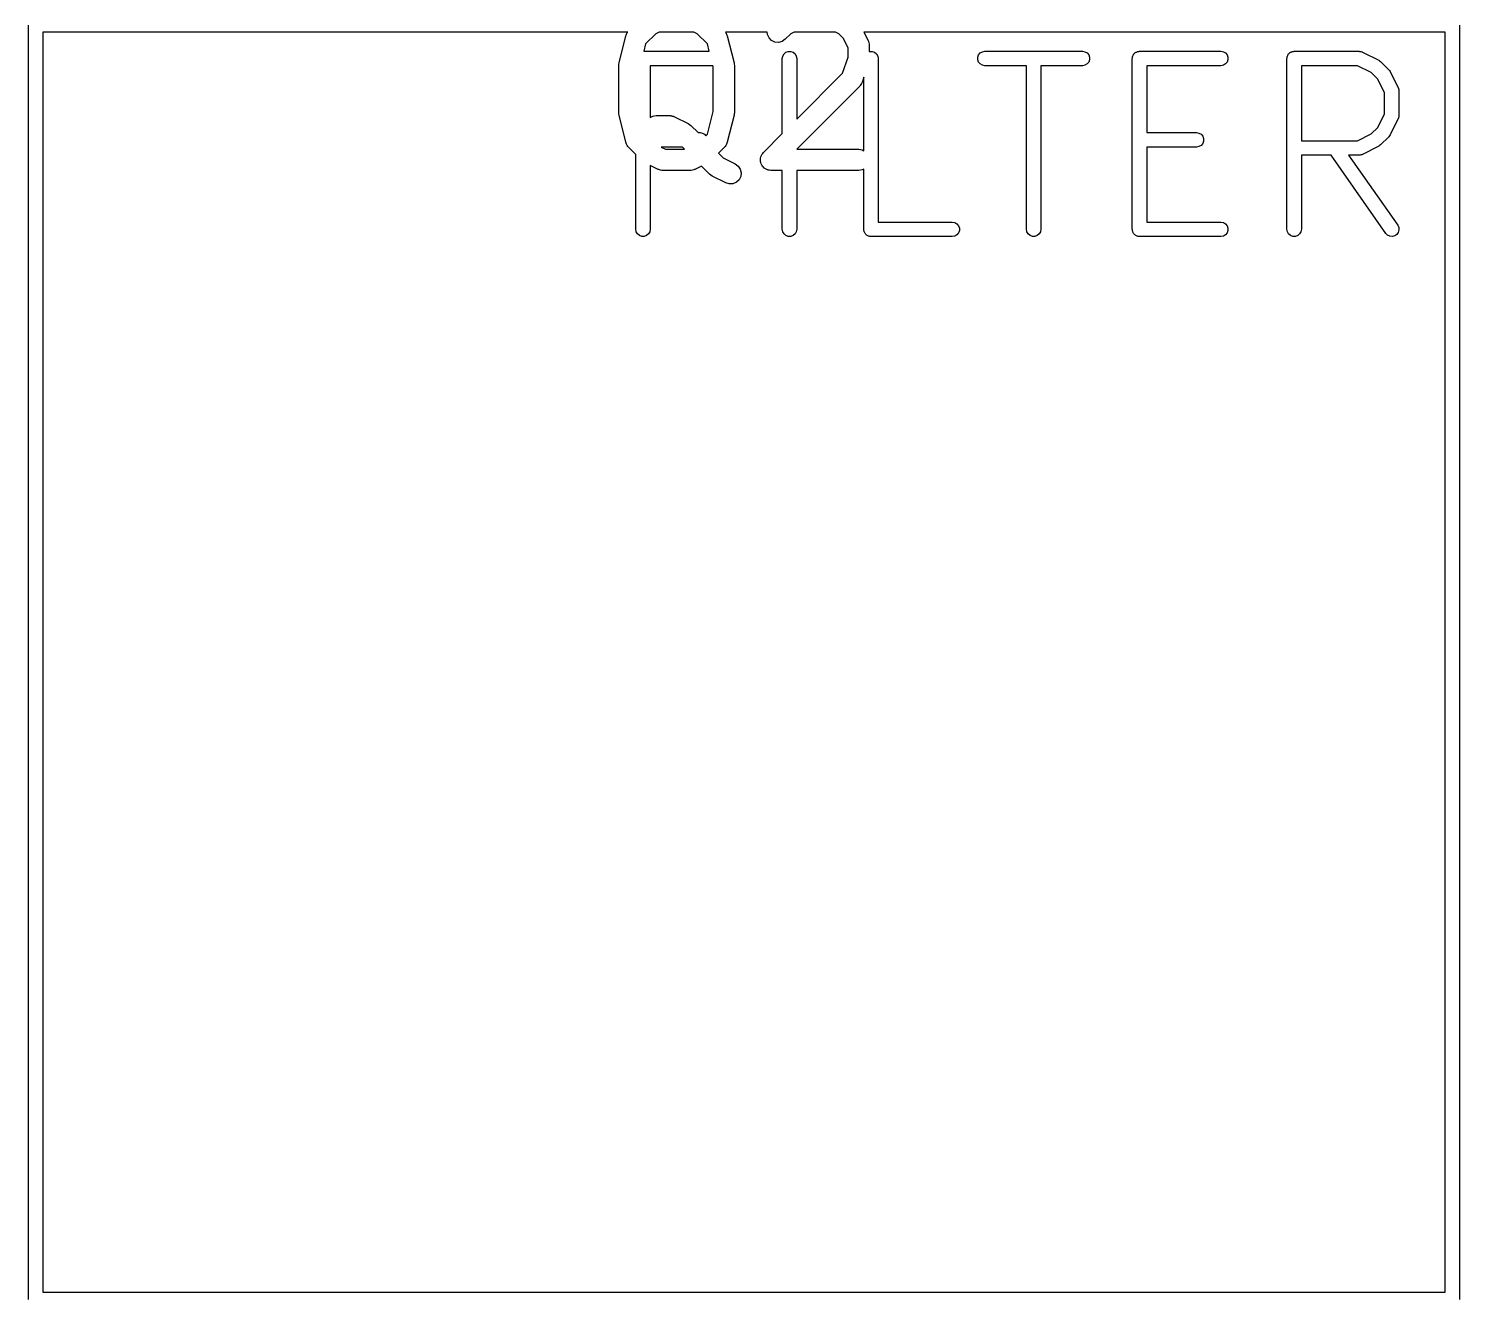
# Model space of a CAD drawing. Extents: x -2.2 to 86.5, y -78.6 to 9.2.
# Drawn here: x 25.45 to 35.55, y -17.95 to -9.03 of the extents above; entities that cross this region are included whole.
import ezdxf

# ---------------------------------------------------------------- set-up
doc = ezdxf.new("R2010")
doc.units = 0
doc.header["$MEASUREMENT"] = 0
doc.layers.add('BLACK', color=7, linetype='CONTINUOUS')

msp = doc.modelspace()

# ---------------------------------------------------------------- linework, layer by layer
at = {"layer": 'Black'}
for p, q in [((25.45, -18), (25.45, -9)), ((29.6791, -9.05), (25.55, -9.05)), ((25.55, -9.05), (25.55, -17.95)), ((29.6177, -9.26752), (29.6653, -9.07705)), ((29.6653, -9.07705), (29.6683, -9.07048)), ((29.6683, -9.07048), (29.6701, -9.06354)), ((29.6701, -9.06354), (29.6735, -9.05868)), ((29.6735, -9.05868), (29.6759, -9.05326)), ((29.6759, -9.05326), (29.6791, -9.05)), ((29.8778, -9.06164), (29.8058, -9.13358)), ((29.901, -9.05), (29.8778, -9.06164)), ((30.1466, -9.05), (29.901, -9.05)), ((30.1699, -9.06164), (30.1466, -9.05)), ((30.2418, -9.13358), (30.1699, -9.06164)), ((30.6642, -9.05), (30.3685, -9.05)), ((30.3685, -9.05), (30.3717, -9.05326)), ((30.3717, -9.05326), (30.3741, -9.05868)), ((30.3741, -9.05868), (30.3775, -9.06354)), ((30.3775, -9.06354), (30.3794, -9.07048)), ((30.3794, -9.07048), (30.3823, -9.07705)), ((30.3823, -9.07705), (30.4299, -9.26752)), ((30.6656, -9.06703), (30.6642, -9.05)), ((30.6767, -9.09064), (30.6656, -9.06703)), ((30.8301, -9.06164), (30.7911, -9.10065)), ((30.8534, -9.05), (30.8301, -9.06164)), ((31.1466, -9.05), (30.8534, -9.05)), ((31.1699, -9.06164), (31.1466, -9.05)), ((31.2003, -9.09205), (31.1699, -9.06164)), ((31.3469, -9.05), (31.3766, -9.10932)), ((35.45, -9.05), (31.3469, -9.05)), ((35.45, -17.95), (35.45, -9.05)), ((35.55, -9), (35.55, -18)), ((29.8058, -9.13358), (29.7929, -9.18525)), ((29.7929, -9.18525), (30.2547, -9.18525)), ((30.2547, -9.18525), (30.2418, -9.13358)), ((30.6951, -9.10906), (30.6767, -9.09064)), ((30.7187, -9.12006), (30.6951, -9.10906)), ((30.7446, -9.12233), (30.7187, -9.12006)), ((30.7698, -9.11559), (30.7446, -9.12233)), ((30.7911, -9.10065), (30.7698, -9.11559)), ((30.796, -9.19205), (30.8126, -9.18602)), ((30.8126, -9.18602), (30.8302, -9.18602)), ((30.8302, -9.18602), (30.8468, -9.19205)), ((31.2345, -9.16056), (31.2003, -9.09205)), ((31.2345, -9.22593), (31.2345, -9.16056)), ((31.3766, -9.10932), (31.3778, -9.11346)), ((31.3778, -9.11346), (31.38, -9.11721)), ((31.38, -9.11721), (31.3815, -9.12586)), ((31.3815, -9.12586), (31.384, -9.13428)), ((31.384, -9.13428), (31.3838, -9.1386)), ((31.3838, -9.1386), (31.3845, -9.14286)), ((31.3845, -9.14286), (31.3845, -9.18696)), ((31.3845, -9.18696), (31.3871, -9.18602)), ((31.3871, -9.18602), (31.4047, -9.18602)), ((31.4047, -9.18602), (31.4213, -9.19205)), ((32.1676, -9.19713), (32.1829, -9.18831)), ((32.1829, -9.18831), (32.2003, -9.18525)), ((32.2003, -9.18525), (32.8897, -9.18525)), ((32.8897, -9.18525), (32.9071, -9.18831)), ((32.9071, -9.18831), (32.9223, -9.19713)), ((33.2665, -9.19205), (33.2706, -9.19053)), ((33.2706, -9.19053), (33.2745, -9.18831)), ((33.2745, -9.18831), (33.2789, -9.18754)), ((33.2789, -9.18754), (33.283, -9.18602)), ((33.283, -9.18602), (33.2875, -9.18602)), ((33.2875, -9.18602), (33.2919, -9.18525)), ((33.2919, -9.18525), (33.8664, -9.18525)), ((33.8664, -9.18525), (33.8838, -9.18831)), ((33.8838, -9.18831), (33.899, -9.19713)), ((34.3581, -9.19205), (34.3622, -9.19053)), ((34.3622, -9.19053), (34.3661, -9.18831)), ((34.3661, -9.18831), (34.3705, -9.18754)), ((34.3705, -9.18754), (34.3746, -9.18602)), ((34.3746, -9.18602), (34.3791, -9.18602)), ((34.3791, -9.18602), (34.3835, -9.18525)), ((34.3835, -9.18525), (34.8431, -9.18525)), ((34.8431, -9.18525), (34.846, -9.18576)), ((34.846, -9.18576), (34.8489, -9.18558)), ((34.8489, -9.18558), (34.8546, -9.18728)), ((34.8546, -9.18728), (34.8604, -9.18831)), ((34.8604, -9.18831), (34.863, -9.18978)), ((34.863, -9.18978), (34.8658, -9.19061)), ((34.8658, -9.19061), (34.9807, -9.24806)), ((29.6155, -9.28571), (29.6171, -9.27668)), ((29.6155, -9.61905), (29.6155, -9.28571)), ((29.6171, -9.27668), (29.6177, -9.26752)), ((29.8381, -9.28685), (29.8381, -9.65376)), ((30.2801, -9.28685), (29.8381, -9.28685)), ((30.2821, -9.29495), (30.2801, -9.28685)), ((30.4299, -9.26752), (30.4306, -9.27668)), ((30.4306, -9.27668), (30.4321, -9.28571)), ((30.4321, -9.28571), (30.4321, -9.61905)), ((30.7706, -9.23605), (30.7737, -9.21867)), ((30.7706, -9.76619), (30.7706, -9.23605)), ((30.7737, -9.21867), (30.7825, -9.20339)), ((30.7825, -9.20339), (30.796, -9.19205)), ((30.8468, -9.19205), (30.8603, -9.20339)), ((30.8603, -9.20339), (30.8691, -9.21867)), ((30.8691, -9.21867), (30.8722, -9.23605)), ((30.8722, -9.23605), (30.8722, -9.66459)), ((31.1964, -9.34044), (31.2345, -9.22593)), ((31.4213, -9.19205), (31.4348, -9.20339)), ((31.4348, -9.20339), (31.4437, -9.21867)), ((31.4437, -9.21867), (31.4467, -9.23605)), ((31.4467, -9.23605), (31.4467, -10.3917)), ((32.1502, -9.22723), (32.1563, -9.21065)), ((32.1502, -9.24487), (32.1502, -9.22723)), ((32.1563, -9.26145), (32.1502, -9.24487)), ((32.1563, -9.21065), (32.1676, -9.19713)), ((32.1676, -9.27496), (32.1563, -9.26145)), ((32.1829, -9.28378), (32.1676, -9.27496)), ((32.2003, -9.28685), (32.1829, -9.28378)), ((32.4942, -9.28685), (32.2003, -9.28685)), ((32.4942, -10.4425), (32.4942, -9.28685)), ((32.8897, -9.28685), (32.5958, -9.28685)), ((32.5958, -9.28685), (32.5958, -10.4425)), ((32.9071, -9.28378), (32.8897, -9.28685)), ((32.9223, -9.27496), (32.9071, -9.28378)), ((32.9223, -9.19713), (32.9337, -9.21065)), ((32.9337, -9.26145), (32.9223, -9.27496)), ((32.9337, -9.21065), (32.9397, -9.22723)), ((32.9397, -9.24487), (32.9337, -9.26145)), ((32.9397, -9.22723), (32.9397, -9.24487)), ((33.2411, -9.23605), (33.2418, -9.23167)), ((33.2411, -10.4425), (33.2411, -9.23605)), ((33.2418, -9.22723), (33.2433, -9.22305)), ((33.2418, -9.23167), (33.2418, -9.22723)), ((33.2433, -9.22305), (33.2441, -9.21867)), ((33.2441, -9.21867), (33.2463, -9.21482)), ((33.2463, -9.21482), (33.2479, -9.21065)), ((33.2479, -9.21065), (33.2507, -9.20724)), ((33.2507, -9.20724), (33.2529, -9.20339)), ((33.2529, -9.20339), (33.2563, -9.20054)), ((33.2563, -9.20054), (33.2592, -9.19713)), ((33.2592, -9.19713), (33.2631, -9.19491)), ((33.2631, -9.19491), (33.2665, -9.19205)), ((33.8664, -9.28685), (33.3427, -9.28685)), ((33.3427, -9.28685), (33.3427, -9.75977)), ((33.8838, -9.28378), (33.8664, -9.28685)), ((33.899, -9.27496), (33.8838, -9.28378)), ((33.899, -9.19713), (33.9104, -9.21065)), ((33.9104, -9.26145), (33.899, -9.27496)), ((33.9104, -9.21065), (33.9164, -9.22723)), ((33.9164, -9.24487), (33.9104, -9.26145)), ((33.9164, -9.22723), (33.9164, -9.24487)), ((34.3327, -9.23605), (34.3334, -9.23167)), ((34.3327, -10.4425), (34.3327, -9.23605)), ((34.3334, -9.22723), (34.3349, -9.22305)), ((34.3334, -9.23167), (34.3334, -9.22723)), ((34.3349, -9.22305), (34.3357, -9.21867)), ((34.3357, -9.21867), (34.3379, -9.21482)), ((34.3379, -9.21482), (34.3395, -9.21065)), ((34.3395, -9.21065), (34.3423, -9.20724)), ((34.3423, -9.20724), (34.3445, -9.20339)), ((34.3445, -9.20339), (34.3479, -9.20054)), ((34.3479, -9.20054), (34.3508, -9.19713)), ((34.3508, -9.19713), (34.3546, -9.19491)), ((34.3546, -9.19491), (34.3581, -9.19205)), ((34.4343, -9.28685), (34.4343, -9.81722)), ((34.8311, -9.28685), (34.4343, -9.28685)), ((34.9279, -9.33525), (34.8311, -9.28685)), ((34.9807, -9.24806), (34.9872, -9.25291)), ((34.9872, -9.25291), (34.9939, -9.25758)), ((34.9939, -9.25758), (35.0513, -9.31503)), ((30.2821, -9.60981), (30.2821, -9.29495)), ((30.8722, -9.66459), (31.1964, -9.34044)), ((31.3451, -9.36845), (31.3331, -9.40467)), ((31.3451, -9.88765), (31.3451, -9.36845)), ((34.9737, -9.38104), (34.9279, -9.33525)), ((35.0221, -9.47785), (34.9737, -9.38104)), ((35.0513, -9.31503), (35.056, -9.3217)), ((35.056, -9.3217), (35.0609, -9.32823)), ((35.0609, -9.32823), (35.1183, -9.44314)), ((31.3149, -9.43398), (30.8722, -9.87672)), ((31.3174, -9.43044), (31.3149, -9.43398)), ((31.3207, -9.42757), (31.3174, -9.43044)), ((31.3248, -9.41985), (31.3207, -9.42757)), ((31.3299, -9.41265), (31.3248, -9.41985)), ((31.331, -9.40847), (31.3299, -9.41265)), ((31.3331, -9.40467), (31.331, -9.40847)), ((35.0221, -9.62622), (35.0221, -9.47785)), ((35.1183, -9.44314), (35.1192, -9.44595)), ((35.1192, -9.44595), (35.1206, -9.44848)), ((35.1206, -9.44848), (35.1216, -9.45434)), ((35.1216, -9.45434), (35.1233, -9.46005)), ((35.1233, -9.46005), (35.1232, -9.46297)), ((35.1232, -9.46297), (35.1237, -9.46586)), ((35.1237, -9.46586), (35.1237, -9.63821)), ((29.6171, -9.62808), (29.6155, -9.61905)), ((29.6177, -9.63724), (29.6171, -9.62808)), ((29.6653, -9.82771), (29.6177, -9.63724)), ((29.8381, -9.65376), (29.8553, -9.64381)), ((29.8553, -9.64381), (29.881, -9.63929)), ((29.881, -9.63929), (29.9762, -9.63929)), ((29.9762, -9.63929), (29.9804, -9.64004)), ((29.9804, -9.64004), (29.9848, -9.63978)), ((29.9848, -9.63978), (29.9932, -9.64228)), ((29.9932, -9.64228), (30.0018, -9.64381)), ((30.0018, -9.64381), (30.0056, -9.64597)), ((30.0056, -9.64597), (30.0097, -9.6472)), ((30.0097, -9.6472), (30.105, -9.69482)), ((30.105, -9.69482), (30.1146, -9.70199)), ((30.2418, -9.77118), (30.2821, -9.60981)), ((30.4299, -9.63724), (30.3823, -9.82771)), ((30.4306, -9.62808), (30.4299, -9.63724)), ((30.4321, -9.61905), (30.4306, -9.62808)), ((34.9737, -9.72303), (35.0221, -9.62622)), ((35.1183, -9.66093), (35.0609, -9.77584)), ((35.1192, -9.65812), (35.1183, -9.66093)), ((35.1206, -9.65559), (35.1192, -9.65812)), ((35.1216, -9.64973), (35.1206, -9.65559)), ((35.1233, -9.64402), (35.1216, -9.64973)), ((35.1237, -9.63821), (35.1232, -9.6411)), ((35.1232, -9.6411), (35.1233, -9.64402)), ((30.1146, -9.70199), (30.1245, -9.70887)), ((30.1245, -9.70887), (30.1754, -9.75977)), ((30.1754, -9.75977), (30.1894, -9.75977)), ((30.1894, -9.75977), (30.2068, -9.76283)), ((30.2068, -9.76283), (30.2221, -9.77166)), ((30.2221, -9.77166), (30.2309, -9.78212)), ((30.2309, -9.78212), (30.2418, -9.77118)), ((30.6374, -9.89935), (30.7706, -9.76619)), ((33.3427, -9.75977), (33.694, -9.75977)), ((33.694, -9.75977), (33.7114, -9.76283)), ((33.7114, -9.76283), (33.7267, -9.77166)), ((33.7267, -9.77166), (33.738, -9.78517)), ((33.738, -9.78517), (33.7441, -9.80175)), ((34.8311, -9.81722), (34.9279, -9.76882)), ((34.9279, -9.76882), (34.9737, -9.72303)), ((35.0513, -9.78904), (34.9939, -9.84649)), ((35.056, -9.78237), (35.0513, -9.78904)), ((35.0609, -9.77584), (35.056, -9.78237)), ((29.6683, -9.83428), (29.6653, -9.82771)), ((29.6701, -9.84122), (29.6683, -9.83428)), ((29.6735, -9.84608), (29.6701, -9.84122)), ((29.6759, -9.8515), (29.6735, -9.84608)), ((29.6809, -9.85667), (29.6759, -9.8515)), ((29.6851, -9.86256), (29.6809, -9.85667)), ((29.7365, -9.91396), (29.6851, -9.86256)), ((29.9143, -9.86137), (29.9463, -9.87738)), ((30.0648, -9.86137), (29.9143, -9.86137)), ((29.9463, -9.87738), (30.0808, -9.87738)), ((30.0808, -9.87738), (30.0648, -9.86137)), ((30.3626, -9.86256), (30.3204, -9.90476)), ((30.3667, -9.85667), (30.3626, -9.86256)), ((30.3717, -9.8515), (30.3667, -9.85667)), ((30.3741, -9.84609), (30.3717, -9.8515)), ((30.3775, -9.84122), (30.3741, -9.84609)), ((30.3794, -9.83428), (30.3775, -9.84122)), ((30.3823, -9.82771), (30.3794, -9.83428)), ((30.8722, -9.87672), (30.8722, -9.87738)), ((30.8722, -9.87738), (31.3095, -9.87738)), ((31.3095, -9.87738), (31.3352, -9.8819)), ((31.3352, -9.8819), (31.3451, -9.88765)), ((33.694, -9.86137), (33.3427, -9.86137)), ((33.3427, -9.86137), (33.3427, -10.3917)), ((33.7114, -9.85831), (33.694, -9.86137)), ((33.7267, -9.84949), (33.7114, -9.85831)), ((33.738, -9.83597), (33.7267, -9.84949)), ((33.7441, -9.81939), (33.738, -9.83597)), ((33.7441, -9.80175), (33.7441, -9.81939)), ((34.4343, -9.81722), (34.8311, -9.81722)), ((34.9807, -9.85601), (34.8658, -9.91346)), ((34.9872, -9.85115), (34.9807, -9.85601)), ((34.9939, -9.84649), (34.9872, -9.85115)), ((29.7365, -10.4425), (29.7365, -9.91396)), ((29.895, -10.0195), (29.8381, -9.99098)), ((29.8381, -9.99098), (29.8381, -10.4425)), ((30.1995, -9.99602), (30.1526, -10.0195)), ((30.2565, -10.053), (30.1995, -9.99602)), ((30.3204, -9.90476), (30.354, -9.93836)), ((30.354, -9.93836), (30.4383, -9.98054)), ((30.4383, -9.98054), (30.4592, -9.99605)), ((30.4592, -9.99605), (30.4736, -10.0178)), ((30.6158, -9.94585), (30.6166, -9.94266)), ((30.6166, -9.9556), (30.6158, -9.94585)), ((30.6166, -9.93936), (30.62, -9.93014)), ((30.6166, -9.94266), (30.6166, -9.93936)), ((30.6166, -9.9654), (30.6166, -9.9556)), ((30.6177, -9.96851), (30.6166, -9.9654)), ((30.618, -9.97179), (30.6177, -9.96851)), ((30.6222, -9.98067), (30.618, -9.97179)), ((30.62, -9.93014), (30.6225, -9.92068)), ((30.6255, -9.98988), (30.6222, -9.98067)), ((30.6225, -9.92068), (30.6244, -9.91798)), ((30.6244, -9.91798), (30.6255, -9.91488)), ((30.6255, -9.91488), (30.6318, -9.90737)), ((30.6276, -9.99241), (30.6255, -9.98988)), ((30.629, -9.9954), (30.6276, -9.99241)), ((30.636, -10.0023), (30.629, -9.9954)), ((30.6318, -9.90737), (30.6374, -9.89935)), ((34.6443, -9.91882), (34.4343, -9.91882)), ((34.4343, -9.91882), (34.4343, -10.4425)), ((35.0313, -10.4717), (34.6443, -9.91882)), ((34.8431, -9.91882), (34.7683, -9.91882)), ((34.7683, -9.91882), (35.1145, -10.4134)), ((34.846, -9.91831), (34.8431, -9.91882)), ((34.8489, -9.91849), (34.846, -9.91831)), ((34.8546, -9.91679), (34.8489, -9.91849)), ((34.8604, -9.91576), (34.8546, -9.91679)), ((34.863, -9.9143), (34.8604, -9.91576)), ((34.8658, -9.91346), (34.863, -9.9143)), ((29.8992, -10.0207), (29.895, -10.0195)), ((29.9029, -10.0229), (29.8992, -10.0207)), ((29.9116, -10.0244), (29.9029, -10.0229)), ((29.92, -10.0269), (29.9116, -10.0244)), ((29.9243, -10.0266), (29.92, -10.0269)), ((29.9286, -10.0274), (29.9243, -10.0266)), ((30.119, -10.0274), (29.9286, -10.0274)), ((30.1233, -10.0266), (30.119, -10.0274)), ((30.1276, -10.0269), (30.1233, -10.0266)), ((30.136, -10.0244), (30.1276, -10.0269)), ((30.1447, -10.0229), (30.136, -10.0244)), ((30.1484, -10.0207), (30.1447, -10.0229)), ((30.1526, -10.0195), (30.1484, -10.0207)), ((30.2663, -10.0599), (30.2565, -10.053)), ((30.276, -10.0671), (30.2663, -10.0599)), ((30.3712, -10.1147), (30.276, -10.0671)), ((30.465, -10.0923), (30.4461, -10.1102)), ((30.4766, -10.069), (30.465, -10.0923)), ((30.4736, -10.0178), (30.4796, -10.0431)), ((30.4796, -10.0431), (30.4766, -10.069)), ((30.6423, -10.0098), (30.636, -10.0023)), ((30.6451, -10.0115), (30.6423, -10.0098)), ((30.6475, -10.0138), (30.6451, -10.0115)), ((30.6563, -10.018), (30.6475, -10.0138)), ((30.6648, -10.0229), (30.6563, -10.018)), ((30.6681, -10.0234), (30.6648, -10.0229)), ((30.6711, -10.0248), (30.6681, -10.0234)), ((30.6808, -10.0257), (30.6711, -10.0248)), ((30.6905, -10.0274), (30.6808, -10.0257)), ((30.7706, -10.0274), (30.6905, -10.0274)), ((30.7706, -10.4425), (30.7706, -10.0274)), ((31.3095, -10.0274), (30.8722, -10.0274)), ((30.8722, -10.0274), (30.8722, -10.4425)), ((31.3352, -10.0229), (31.3095, -10.0274)), ((31.3451, -10.0171), (31.3352, -10.0229)), ((31.3451, -10.4425), (31.3451, -10.0171)), ((30.3962, -10.1221), (30.3712, -10.1147)), ((30.4222, -10.1206), (30.3962, -10.1221)), ((30.4461, -10.1102), (30.4222, -10.1206)), ((31.4467, -10.3917), (31.9705, -10.3917)), ((31.9705, -10.3917), (31.9878, -10.3948)), ((31.9878, -10.3948), (32.0031, -10.4036)), ((33.3427, -10.3917), (33.8664, -10.3917)), ((33.8664, -10.3917), (33.8838, -10.3948)), ((33.8838, -10.3948), (33.899, -10.4036)), ((29.7395, -10.4599), (29.7365, -10.4425)), ((29.7483, -10.4752), (29.7395, -10.4599)), ((29.7619, -10.4865), (29.7483, -10.4752)), ((29.7784, -10.4926), (29.7619, -10.4865)), ((29.7961, -10.4926), (29.7784, -10.4926)), ((29.8127, -10.4865), (29.7961, -10.4926)), ((29.8262, -10.4752), (29.8127, -10.4865)), ((29.835, -10.4599), (29.8262, -10.4752)), ((29.8381, -10.4425), (29.835, -10.4599)), ((30.7737, -10.4599), (30.7706, -10.4425)), ((30.7825, -10.4752), (30.7737, -10.4599)), ((30.796, -10.4865), (30.7825, -10.4752)), ((30.8126, -10.4926), (30.796, -10.4865)), ((30.8302, -10.4926), (30.8126, -10.4926)), ((30.8468, -10.4865), (30.8302, -10.4926)), ((30.8603, -10.4752), (30.8468, -10.4865)), ((30.8691, -10.4599), (30.8603, -10.4752)), ((30.8722, -10.4425), (30.8691, -10.4599)), ((31.3459, -10.4469), (31.3451, -10.4425)), ((31.3459, -10.4514), (31.3459, -10.4469)), ((31.3474, -10.4555), (31.3459, -10.4514)), ((31.3482, -10.4599), (31.3474, -10.4555)), ((31.3504, -10.4638), (31.3482, -10.4599)), ((31.3519, -10.4679), (31.3504, -10.4638)), ((31.3548, -10.4714), (31.3519, -10.4679)), ((31.357, -10.4752), (31.3548, -10.4714)), ((31.3604, -10.4781), (31.357, -10.4752)), ((31.3633, -10.4815), (31.3604, -10.4781)), ((31.3671, -10.4837), (31.3633, -10.4815)), ((31.3705, -10.4865), (31.3671, -10.4837)), ((31.3747, -10.4881), (31.3705, -10.4865)), ((31.3786, -10.4903), (31.3747, -10.4881)), ((31.3829, -10.4911), (31.3786, -10.4903)), ((31.3871, -10.4926), (31.3829, -10.4911)), ((31.3916, -10.4926), (31.3871, -10.4926)), ((31.3959, -10.4933), (31.3916, -10.4926)), ((31.9705, -10.4933), (31.3959, -10.4933)), ((31.9878, -10.4903), (31.9705, -10.4933)), ((32.0031, -10.4815), (31.9878, -10.4903)), ((32.0031, -10.4036), (32.0144, -10.4171)), ((32.0144, -10.4679), (32.0031, -10.4815)), ((32.0144, -10.4171), (32.0205, -10.4337)), ((32.0205, -10.4514), (32.0144, -10.4679)), ((32.0205, -10.4337), (32.0205, -10.4514)), ((32.4972, -10.4599), (32.4942, -10.4425)), ((32.5061, -10.4752), (32.4972, -10.4599)), ((32.5196, -10.4865), (32.5061, -10.4752)), ((32.5362, -10.4926), (32.5196, -10.4865)), ((32.5538, -10.4926), (32.5362, -10.4926)), ((32.5704, -10.4865), (32.5538, -10.4926)), ((32.5839, -10.4752), (32.5704, -10.4865)), ((32.5927, -10.4599), (32.5839, -10.4752)), ((32.5958, -10.4425), (32.5927, -10.4599)), ((33.2418, -10.4469), (33.2411, -10.4425)), ((33.2418, -10.4514), (33.2418, -10.4469)), ((33.2433, -10.4555), (33.2418, -10.4514)), ((33.2441, -10.4599), (33.2433, -10.4555)), ((33.2463, -10.4638), (33.2441, -10.4599)), ((33.2479, -10.4679), (33.2463, -10.4638)), ((33.2507, -10.4714), (33.2479, -10.4679)), ((33.2529, -10.4752), (33.2507, -10.4714)), ((33.2563, -10.4781), (33.2529, -10.4752)), ((33.2592, -10.4815), (33.2563, -10.4781)), ((33.2631, -10.4837), (33.2592, -10.4815)), ((33.2665, -10.4865), (33.2631, -10.4837)), ((33.2706, -10.4881), (33.2665, -10.4865)), ((33.2745, -10.4903), (33.2706, -10.4881)), ((33.2789, -10.4911), (33.2745, -10.4903)), ((33.283, -10.4926), (33.2789, -10.4911)), ((33.2875, -10.4926), (33.283, -10.4926)), ((33.2919, -10.4933), (33.2875, -10.4926)), ((33.8664, -10.4933), (33.2919, -10.4933)), ((33.8838, -10.4903), (33.8664, -10.4933)), ((33.899, -10.4815), (33.8838, -10.4903)), ((33.899, -10.4036), (33.9104, -10.4171)), ((33.9104, -10.4679), (33.899, -10.4815)), ((33.9104, -10.4171), (33.9164, -10.4337)), ((33.9164, -10.4514), (33.9104, -10.4679)), ((33.9164, -10.4337), (33.9164, -10.4514)), ((34.3357, -10.4599), (34.3327, -10.4425)), ((34.3445, -10.4752), (34.3357, -10.4599)), ((34.3581, -10.4865), (34.3445, -10.4752)), ((34.3746, -10.4926), (34.3581, -10.4865)), ((34.3923, -10.4926), (34.3746, -10.4926)), ((34.4089, -10.4865), (34.3923, -10.4926)), ((34.4224, -10.4752), (34.4089, -10.4865)), ((34.4312, -10.4599), (34.4224, -10.4752)), ((34.4343, -10.4425), (34.4312, -10.4599)), ((35.0437, -10.4842), (35.0313, -10.4717)), ((35.0597, -10.4916), (35.0437, -10.4842)), ((35.0773, -10.4932), (35.0597, -10.4916)), ((35.0943, -10.4886), (35.0773, -10.4932)), ((35.1088, -10.4785), (35.0943, -10.4886)), ((35.1189, -10.464), (35.1088, -10.4785)), ((35.1145, -10.4134), (35.122, -10.4294)), ((35.1235, -10.447), (35.1189, -10.464)), ((35.122, -10.4294), (35.1235, -10.447)), ((25.55, -17.95), (35.45, -17.95))]:
    msp.add_line(p, q, dxfattribs=at)

doc.saveas('drawing.dxf')
